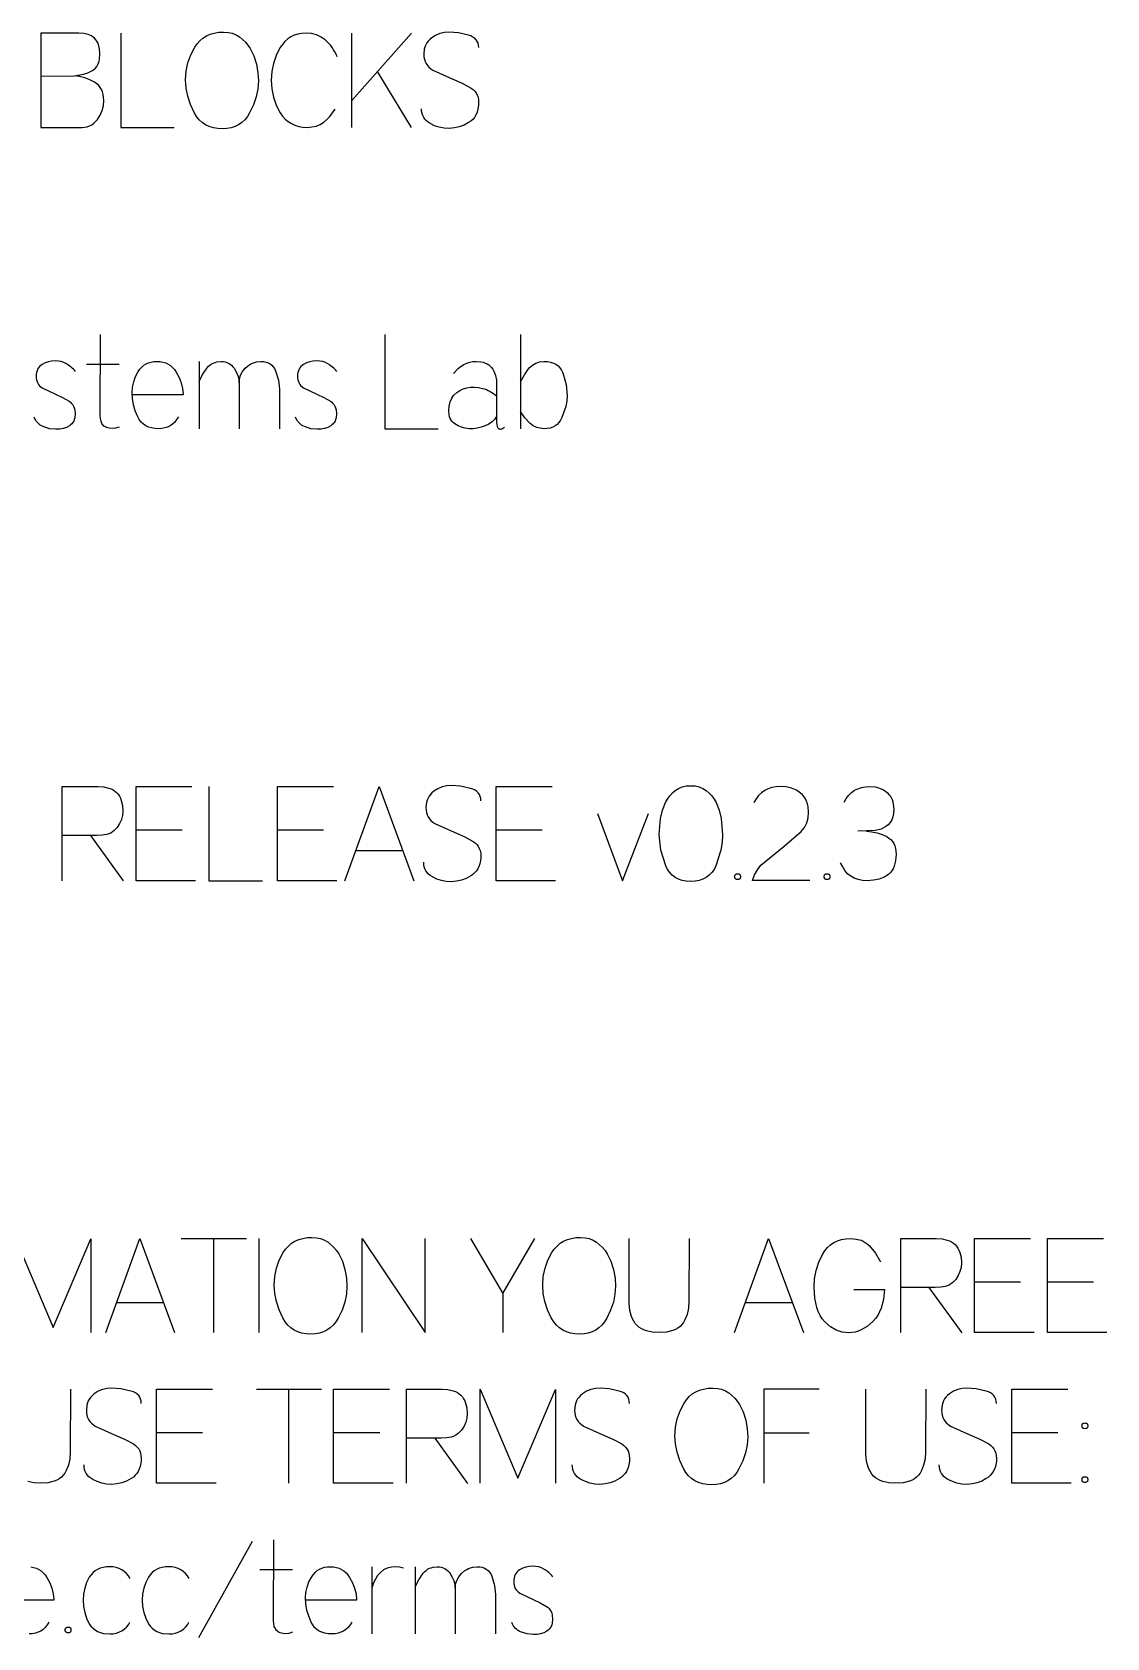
# Model space of a CAD drawing. Extents: x -1220 to 1220, y -1930 to 4067.
# Drawn here: x 213 to 1058, y 2805 to 4067 of the extents above; entities that cross this region are included whole.
import ezdxf

# ---------------------------------------------------------------- set-up
doc = ezdxf.new("R2010")
doc.units = 0
doc.layers.add('TC', color=220, linetype='CONTINUOUS')

msp = doc.modelspace()

# ---------------------------------------------------------------- linework, layer by layer
at = {"layer": 'TC'}
for p, q in [((464.8, 4013.5, 0), (511.5, 4066.3, 0)), ((464.8, 3992.3, 0), (464.8, 4066.3, 0)), ((511.5, 3992.3, 0), (484.9, 4036.3, 0)), ((597.4, 3829.5, 0), (597.4, 3755.5, 0)), ((281.8, 3806, 0), (256.1, 3806, 0)), ((344.7, 3808.4, 0), (344.7, 3755.5, 0)), ((259.3, 3435.9, 0), (285.1, 3400.2, 0)), ((331.3, 3439.9, 0), (295.1, 3439.9, 0)), ((442.4, 3439.9, 0), (406.2, 3439.9, 0)), ((614.4, 3439.9, 0), (578.2, 3439.9, 0)), ((467.8, 3423.9, 0), (504.6, 3423.9, 0)), ((330.7, 3119.1, 0), (381.9, 3119.1, 0)), ((356, 3119.1, 0), (356, 3045.1, 0)), ((391.6, 3119.1, 0), (391.6, 3045.1, 0)), ((918.3, 3080.7, 0), (944.1, 3045, 0)), ((990.3, 3084.7, 0), (954.1, 3084.7, 0)), ((1047.6, 3084.7, 0), (1011.4, 3084.7, 0)), ((279.9, 3068.7, 0), (316.7, 3068.7, 0)), ((583.3, 3075.9, 0), (583.3, 3045.1, 0)), ((774, 3068.7, 0), (810.8, 3068.7, 0)), ((389.7, 3000.7, 0), (440.9, 3000.7, 0)), ((415, 3000.7, 0), (415, 2926.7, 0)), ((347.4, 2966.3, 0), (311.3, 2966.3, 0)), ((486.6, 2966.3, 0), (450.4, 2966.3, 0)), ((824.1, 2966.2, 0), (788.4, 2966.2, 0)), ((1019.6, 2966.3, 0), (983.4, 2966.3, 0)), ((529.9, 2962.3, 0), (555.7, 2926.6, 0)), ((386.5, 2881.1, 0), (344.2, 2805.2, 0)), ((418, 2858.8, 0), (392.4, 2858.8, 0)), ((480.6, 2808.3, 0), (480.6, 2861.2, 0)), ((514.6, 2861.2, 0), (514.6, 2808.3, 0))]:
    msp.add_line(p, q, dxfattribs=at)
for points in [[(220.4, 4066.3), (220.4, 3992.3), (244.3, 3992.3), (250.5, 3992.1), (252.7, 3992.1), (254.8, 3992.4), (256.7, 3992.8), (258.6, 3993.5), (260.3, 3994.4), (261.9, 3995.5), (263.3, 3996.9), (264.7, 3998.4), (266.9, 4001.9), (268.5, 4005.5), (269.5, 4009.4), (269.8, 4013.3), (269.4, 4018), (268.8, 4020.1), (268, 4022), (267, 4023.7), (265.8, 4025.2), (264.3, 4026.5), (262.6, 4027.7), (258.9, 4029.7), (255, 4031.2), (250.8, 4032.3), (246.4, 4032.9)], [(220.4, 4032.6), (246.4, 4032.9), (253.8, 4034.1), (257.3, 4035.2), (260.4, 4036.7), (261.9, 4037.7), (263.2, 4038.8), (264.2, 4040.2), (265.1, 4041.8), (265.8, 4043.6), (266.3, 4045.6), (266.7, 4050.3), (266.4, 4054.1), (265.6, 4057.3), (265.1, 4058.8), (264.3, 4060.1), (263.5, 4061.2), (262.5, 4062.3), (261.4, 4063.2), (260.2, 4064.1), (258.9, 4064.7), (257.4, 4065.3), (254, 4066), (250.2, 4066.3), (220.4, 4066.3)], [(283.1, 4066.3), (283.1, 3992.3), (325.2, 3992.3)], [(564.5, 4055), (564.3, 4056.8), (564, 4058.4), (563.3, 4059.9), (562.4, 4061.2), (561.3, 4062.3), (559.9, 4063.3), (558.2, 4064.2), (556.3, 4064.8), (548.6, 4066.6), (541.3, 4067.1), (537.6, 4066.9), (534, 4066), (530.6, 4064.6), (527.5, 4062.6), (526, 4061.4), (524.8, 4060.1), (523.7, 4058.7), (522.9, 4057.2), (522.2, 4055.5), (521.7, 4053.7), (521.3, 4049.8), (521.4, 4047.7), (521.8, 4045.8), (522.3, 4044), (523.1, 4042.4), (524.1, 4040.9), (525.3, 4039.6), (526.7, 4038.4), (528.3, 4037.3), (543.5, 4030.4), (551.4, 4027.1), (558.4, 4023.2), (560, 4022), (561.3, 4020.7), (562.4, 4019.3), (563.2, 4017.7), (563.9, 4015.9), (564.3, 4014), (564.4, 4012), (564.4, 4009.7), (563.6, 4005.4), (562.9, 4003.5), (562, 4001.7), (561, 4000.1), (559.7, 3998.6), (558.2, 3997.2), (556.5, 3996), (552.9, 3994.1), (549.2, 3992.6), (545.3, 3991.8), (541.2, 3991.5), (537.2, 3991.7), (533.4, 3992.4), (529.8, 3993.6), (526.3, 3995.3), (524.7, 3996.3), (523.3, 3997.4), (522.2, 3998.7), (521.2, 4000.1), (520.5, 4001.6), (520, 4003.2), (519.6, 4004.9), (519.5, 4006.8)], [(281.9, 3756.8), (279.1, 3755.9), (276.3, 3755.6), (274.1, 3755.8), (272.2, 3756.3), (271.4, 3756.6), (270.6, 3757.1), (269.9, 3757.6), (269.3, 3758.2), (268.8, 3758.9), (268.3, 3759.7), (267.6, 3761.5), (267.1, 3763.6), (267, 3766.1), (267.1, 3829.5)], [(490.6, 3829.5), (490.6, 3755.5), (532.7, 3755.5)], [(328.4, 3764.8), (327, 3762.6), (325.5, 3760.7), (323.8, 3759.1), (322, 3757.8), (319.9, 3756.8), (317.7, 3756.1), (315.3, 3755.6), (312.8, 3755.5), (309.9, 3755.6), (307.3, 3756.1), (305, 3756.8), (302.8, 3757.8), (300.9, 3759.1), (299.2, 3760.7), (297.7, 3762.6), (296.5, 3764.8), (294.5, 3769.5), (293.1, 3774.2), (292.3, 3779.1), (292, 3783.9), (292.3, 3788.2), (293.3, 3792.4), (294.8, 3796.5), (296.9, 3800.4), (298.2, 3802.3), (299.7, 3803.9), (301.3, 3805.3), (303.1, 3806.4), (305, 3807.2), (307, 3807.9), (309.2, 3808.2), (311.6, 3808.4), (314.1, 3808.2), (316.3, 3807.8), (318.5, 3807.2), (320.4, 3806.2), (322.3, 3805.1), (323.9, 3803.6), (325.4, 3801.9), (326.7, 3799.9), (329, 3795.7), (330.6, 3791.4), (331.7, 3787), (332.2, 3782.6), (332.2, 3782.2), (291.9, 3782.2)], [(344.7, 3792.6), (347.4, 3798.1), (351, 3803.3), (352.1, 3804.5), (353.2, 3805.5), (354.5, 3806.4), (355.8, 3807.1), (357.2, 3807.6), (358.7, 3808), (362, 3808.4), (363.6, 3808.3), (365.1, 3808), (366.5, 3807.6), (367.8, 3807), (369, 3806.3), (370.1, 3805.3), (371.2, 3804.2), (372.2, 3803), (373.8, 3800.2), (375, 3797.4), (375.8, 3794.6), (376.1, 3791.7), (376.1, 3755.5)], [(376.1, 3791.7), (376.4, 3794.7), (377.3, 3797.6), (378.9, 3800.4), (381, 3803.1), (383.7, 3805.4), (385.1, 3806.3), (386.6, 3807), (388.2, 3807.6), (389.8, 3808), (393.3, 3808.4), (395.4, 3808.2), (397.3, 3807.9), (399, 3807.3), (400.5, 3806.5), (401.9, 3805.5), (403, 3804.2), (404, 3802.7), (404.8, 3801), (407.1, 3793.7), (407.8, 3786.6), (407.8, 3755.5)], [(544.6, 3798.8), (548.5, 3803), (550.6, 3804.6), (552.8, 3806), (555, 3807), (557.4, 3807.8), (559.9, 3808.2), (562.5, 3808.4), (566.2, 3808.1), (568, 3807.7), (569.5, 3807.1), (571, 3806.5), (572.3, 3805.6), (573.5, 3804.6), (574.6, 3803.5), (575.5, 3802.2), (576.4, 3800.8), (577.6, 3797.4), (578.4, 3793.5), (578.5, 3773.4), (578.5, 3760.6), (578.6, 3758.8), (578.9, 3757.3), (579.1, 3756.7), (579.4, 3756.2), (579.7, 3755.8), (579.9, 3755.7), (580.1, 3755.6), (580.3, 3755.4), (580.5, 3755.3), (580.7, 3755.3), (580.9, 3755.2), (581.4, 3755.2), (582, 3755.3), (582.6, 3755.5), (583.2, 3755.7), (584.7, 3756.6)], [(597.4, 3792.2), (600.4, 3797.8), (604.2, 3803.2), (606.6, 3805.4), (607.9, 3806.3), (609.3, 3807.1), (610.8, 3807.6), (612.3, 3808), (615.6, 3808.4), (618.4, 3808.2), (620.9, 3807.8), (623.1, 3807.1), (625.1, 3806.1), (626.9, 3804.8), (628.3, 3803.2), (629.6, 3801.4), (630.5, 3799.3), (633.2, 3790.3), (634, 3781.3), (633.8, 3777.1), (633, 3772.9), (629.9, 3764.3), (628.8, 3762.2), (627.5, 3760.4), (626.1, 3758.9), (624.4, 3757.7), (622.6, 3756.7), (620.5, 3756), (618.3, 3755.6), (615.9, 3755.5), (612.8, 3755.8), (610, 3756.5), (607.3, 3757.8), (605, 3759.6), (600.8, 3764), (597.4, 3768.9)], [(237.1, 3400.3), (237.1, 3474.3), (265.1, 3474.3), (269.7, 3474), (273.7, 3473.1), (275.5, 3472.4), (277.1, 3471.6), (278.5, 3470.6), (279.8, 3469.5), (281, 3468.2), (282, 3466.7), (282.8, 3465.2), (283.5, 3463.4), (284.4, 3459.5), (284.7, 3455), (284.5, 3451.5), (283.6, 3448.3), (282.2, 3445.1), (280.3, 3442.2), (277.9, 3439.6), (276.6, 3438.6), (275.2, 3437.7), (273.7, 3437.1), (272.1, 3436.6), (270.4, 3436.3), (268.6, 3436.1), (264.2, 3435.9), (259.3, 3435.9), (237.2, 3435.9)], [(341.8, 3400.3), (295.1, 3400.3), (295.1, 3474.3), (339.1, 3474.3)], [(352.4, 3474.3), (352.4, 3400.3), (394.6, 3400.3)], [(452.9, 3400.3), (406.2, 3400.3), (406.2, 3474.3), (450.2, 3474.3)], [(459.3, 3400.3), (486.1, 3474.3), (513.4, 3400.3)], [(566.2, 3463), (566, 3464.8), (565.6, 3466.4), (565, 3467.9), (564.1, 3469.2), (563, 3470.3), (561.6, 3471.3), (559.9, 3472.2), (558, 3472.8), (550.2, 3474.6), (543, 3475.1), (539.2, 3474.9), (535.7, 3474), (532.3, 3472.6), (529.2, 3470.6), (527.7, 3469.4), (526.5, 3468.1), (525.4, 3466.7), (524.6, 3465.2), (523.9, 3463.5), (523.4, 3461.7), (523, 3457.8), (523.1, 3455.7), (523.5, 3453.8), (524, 3452), (524.8, 3450.4), (525.7, 3448.9), (526.9, 3447.6), (528.4, 3446.4), (530, 3445.3), (545.2, 3438.4), (553.1, 3435.1), (560.1, 3431.2), (561.7, 3430), (563, 3428.7), (564.1, 3427.3), (564.9, 3425.7), (565.6, 3423.9), (566, 3422), (566.1, 3420), (566, 3417.7), (565.3, 3413.4), (564.6, 3411.5), (563.7, 3409.7), (562.6, 3408.1), (561.4, 3406.6), (559.9, 3405.2), (558.2, 3404), (554.6, 3402.1), (550.9, 3400.6), (546.9, 3399.8), (542.9, 3399.5), (538.9, 3399.7), (535.1, 3400.4), (531.5, 3401.6), (528, 3403.3), (526.4, 3404.3), (525, 3405.4), (523.9, 3406.7), (522.9, 3408.1), (522.2, 3409.6), (521.6, 3411.2), (521.3, 3412.9), (521.2, 3414.8)], [(624.9, 3400.3), (578.2, 3400.3), (578.2, 3474.3), (622.2, 3474.3)], [(824.8, 3400.4), (779.7, 3400.5), (781.3, 3404.9), (783.6, 3408.8), (786.3, 3412.4), (804.4, 3427.3), (817.9, 3438.9), (820.4, 3442.1), (822.2, 3445.7), (823.3, 3449.7), (823.7, 3454), (823.3, 3458.7), (822.8, 3460.8), (822.1, 3462.7), (821.2, 3464.6), (820.2, 3466.2), (818.9, 3467.7), (817.4, 3469.1), (814.1, 3471.4), (810.4, 3473), (806.2, 3474), (801.7, 3474.3), (798.2, 3474.1), (794.9, 3473.5), (791.9, 3472.5), (789.2, 3471.2), (786.7, 3469.4), (784.4, 3467.2), (782.5, 3464.7), (780.8, 3461.7)], [(851.7, 3462.1), (853.3, 3465), (855.3, 3467.5), (857.4, 3469.6), (859.8, 3471.3), (862.5, 3472.6), (865.3, 3473.5), (868.5, 3474.1), (871.9, 3474.3), (875.9, 3474), (879.4, 3473.1), (882.6, 3471.7), (885.4, 3469.6), (886.6, 3468.4), (887.7, 3467.1), (888.6, 3465.6), (889.4, 3464), (889.9, 3462.3), (890.3, 3460.5), (890.6, 3456.4), (890.4, 3453.2), (889.9, 3450.4), (889, 3448), (888.4, 3446.9), (887.7, 3446), (886.2, 3444.3), (884.5, 3442.9), (882.7, 3441.8), (880.7, 3440.9), (876.2, 3439.8), (862.4, 3439.2)], [(657.7, 3453.2), (677.4, 3400.3), (697.8, 3453.2)], [(869.2, 3439.2), (873.5, 3438.8), (877.6, 3437.9), (881.5, 3436.6), (885.2, 3434.9), (886.9, 3433.8), (888.4, 3432.6), (889.6, 3431.2), (890.7, 3429.5), (891.5, 3427.7), (892, 3425.7), (892.4, 3423.5), (892.5, 3421.1), (892.1, 3416), (891, 3411.6), (890.1, 3409.7), (889, 3408), (887.8, 3406.5), (886.4, 3405.2), (883, 3403), (879.1, 3401.5), (874.7, 3400.6), (869.7, 3400.3), (866, 3400.5), (862.7, 3401.2), (859.6, 3402.3), (856.9, 3403.8), (854.4, 3405.8), (852.3, 3408.2), (850.5, 3411.1), (848.9, 3414.4)], [(200.5, 3045.1), (200.5, 3119.1), (230.1, 3049.1), (259.7, 3118.8), (259.7, 3045.1)], [(271.3, 3045.1), (298.2, 3119.1), (325.4, 3045.1)], [(472.9, 3045.1), (472.9, 3119.1), (522.4, 3045.1), (522.4, 3119.1)], [(557.9, 3119.1), (583.3, 3075.9), (608.5, 3119.1)], [(729.9, 3119.1), (729.6, 3069.8), (729.2, 3064.3), (728.2, 3059.3), (726.5, 3055.1), (725.4, 3053.2), (724.1, 3051.5), (722.7, 3050), (721, 3048.7), (719.1, 3047.6), (717, 3046.7), (712.1, 3045.5), (706.2, 3045.1), (700.8, 3045.5), (696.2, 3046.5), (694.1, 3047.3), (692.2, 3048.3), (690.4, 3049.5), (688.9, 3050.8), (687.5, 3052.3), (686.3, 3054), (685.3, 3055.9), (684.4, 3057.9), (683.2, 3062.6), (682.8, 3067.9), (682.8, 3119.1)], [(765.4, 3045.1), (792.3, 3119.1), (819.6, 3045.1)], [(859.2, 3079.1), (883.3, 3079), (882.6, 3071.2), (880.8, 3064.4), (879.5, 3061.4), (878, 3058.6), (876.2, 3056.1), (874.1, 3053.8), (869.7, 3050), (865, 3047.2), (862.6, 3046.3), (860.2, 3045.6), (857.7, 3045.2), (855.2, 3045), (852.6, 3045.1), (850.2, 3045.5), (847.7, 3046.2), (845.4, 3047.1), (840.8, 3049.8), (836.5, 3053.7), (834.5, 3056), (832.8, 3058.7), (831.3, 3061.6), (830.1, 3064.8), (828.5, 3072.2), (828, 3080.8), (828.4, 3087.5), (829.6, 3094), (831.7, 3100.4), (834.6, 3106.6), (836.4, 3109.5), (838.5, 3112.1), (840.8, 3114.2), (843.5, 3116), (846.4, 3117.3), (849.6, 3118.3), (853.1, 3118.9), (856.9, 3119.1), (861.1, 3118.7), (864.9, 3117.7), (866.6, 3116.9), (868.3, 3115.9), (869.8, 3114.8), (871.2, 3113.5), (876.3, 3107.5), (880.3, 3100.8)], [(896.1, 3045.1), (896.1, 3119.1), (924.1, 3119.1), (928.7, 3118.8), (932.7, 3117.9), (934.5, 3117.2), (936.1, 3116.4), (937.5, 3115.4), (938.9, 3114.3), (940, 3113), (941, 3111.5), (941.8, 3110), (942.5, 3108.2), (943.5, 3104.3), (943.8, 3099.8), (943.5, 3096.3), (942.7, 3093.1), (941.3, 3089.9), (939.3, 3087), (937, 3084.4), (935.6, 3083.4), (934.2, 3082.5), (932.7, 3081.9), (931.1, 3081.4), (929.4, 3081.1), (927.6, 3080.9), (923.3, 3080.7), (918.3, 3080.7), (896.2, 3080.7)], [(1000.9, 3045.1), (954.1, 3045.1), (954.1, 3119.1), (998.1, 3119.1)], [(1058.1, 3045.1), (1011.4, 3045.1), (1011.4, 3119.1), (1055.4, 3119.1)], [(243.7, 3000.7), (243.4, 2951.4), (243, 2945.9), (242, 2940.9), (240.3, 2936.7), (239.2, 2934.8), (237.9, 2933.1), (236.5, 2931.6), (234.8, 2930.3), (232.9, 2929.2), (230.8, 2928.3), (225.9, 2927.1), (220, 2926.7), (214.7, 2927.1), (210, 2928.1)], [(299.2, 2989.4), (299.1, 2991.2), (298.7, 2992.8), (298.1, 2994.3), (297.2, 2995.6), (296, 2996.7), (294.6, 2997.7), (293, 2998.6), (291.1, 2999.2), (283.3, 3001), (276.1, 3001.5), (272.3, 3001.3), (268.8, 3000.4), (265.4, 2999), (262.2, 2997), (260.8, 2995.8), (259.5, 2994.5), (258.5, 2993.1), (257.6, 2991.6), (257, 2989.9), (256.5, 2988.1), (256.1, 2984.2), (256.2, 2982.1), (256.5, 2980.2), (257.1, 2978.4), (257.8, 2976.8), (258.8, 2975.3), (260, 2974), (261.4, 2972.8), (263.1, 2971.7), (278.3, 2964.8), (286.1, 2961.5), (293.2, 2957.6), (294.8, 2956.4), (296.1, 2955.1), (297.2, 2953.7), (298, 2952.1), (298.6, 2950.3), (299, 2948.4), (299.2, 2946.4), (299.1, 2944.1), (298.4, 2939.8), (297.7, 2937.9), (296.8, 2936.1), (295.7, 2934.5), (294.4, 2933), (293, 2931.6), (291.3, 2930.4), (287.7, 2928.5), (283.9, 2927), (280, 2926.2), (276, 2925.9), (272, 2926.1), (268.2, 2926.8), (264.5, 2928), (261.1, 2929.7), (259.5, 2930.7), (258.1, 2931.8), (256.9, 2933.1), (256, 2934.5), (255.2, 2936), (254.7, 2937.6), (254.4, 2939.3), (254.3, 2941.2)], [(358, 2926.7), (311.3, 2926.7), (311.3, 3000.7), (355.3, 3000.7)], [(497.1, 2926.7), (450.4, 2926.7), (450.4, 3000.7), (494.4, 3000.7)], [(507.7, 2926.7), (507.7, 3000.7), (535.7, 3000.7), (540.3, 3000.4), (544.3, 2999.5), (546.1, 2998.8), (547.7, 2998), (549.2, 2997), (550.5, 2995.9), (551.6, 2994.6), (552.6, 2993.1), (553.5, 2991.6), (554.1, 2989.8), (555.1, 2985.9), (555.4, 2981.4), (555.1, 2977.9), (554.3, 2974.7), (552.9, 2971.5), (550.9, 2968.6), (548.6, 2966), (547.3, 2965), (545.8, 2964.1), (544.3, 2963.5), (542.7, 2963), (541, 2962.7), (539.2, 2962.5), (534.9, 2962.3), (529.9, 2962.3), (507.8, 2962.3)], [(565.7, 2926.7), (565.7, 3000.7), (595.3, 2930.7), (624.9, 3000.4), (624.9, 2926.7)], [(683, 2989.4), (682.8, 2991.2), (682.5, 2992.8), (681.8, 2994.3), (680.9, 2995.6), (679.8, 2996.7), (678.4, 2997.7), (676.7, 2998.6), (674.8, 2999.2), (667.1, 3001), (659.8, 3001.5), (656.1, 3001.3), (652.5, 3000.4), (649.1, 2999), (646, 2997), (644.5, 2995.8), (643.3, 2994.5), (642.2, 2993.1), (641.4, 2991.6), (640.7, 2989.9), (640.2, 2988.1), (639.8, 2984.2), (639.9, 2982.1), (640.3, 2980.2), (640.8, 2978.4), (641.6, 2976.8), (642.6, 2975.3), (643.8, 2974), (645.2, 2972.8), (646.8, 2971.7), (662, 2964.8), (669.9, 2961.5), (676.9, 2957.6), (678.5, 2956.4), (679.8, 2955.1), (680.9, 2953.7), (681.8, 2952.1), (682.4, 2950.3), (682.8, 2948.4), (682.9, 2946.4), (682.9, 2944.1), (682.1, 2939.8), (681.4, 2937.9), (680.5, 2936.1), (679.5, 2934.5), (678.2, 2933), (676.7, 2931.6), (675, 2930.4), (671.4, 2928.5), (667.7, 2927), (663.8, 2926.2), (659.7, 2925.9), (655.7, 2926.1), (651.9, 2926.8), (648.3, 2928), (644.8, 2929.7), (643.2, 2930.7), (641.8, 2931.8), (640.7, 2933.1), (639.7, 2934.5), (639, 2936), (638.5, 2937.6), (638.1, 2939.3), (638, 2941.2)], [(831.9, 3000.7), (788.4, 3000.7), (788.4, 2926.7)], [(915.9, 3000.7), (915.5, 2951.4), (915.2, 2945.9), (914.1, 2940.9), (912.4, 2936.7), (911.3, 2934.8), (910, 2933.1), (908.6, 2931.6), (906.9, 2930.3), (905.1, 2929.2), (902.9, 2928.3), (898, 2927.1), (892.2, 2926.7), (886.8, 2927.1), (882.1, 2928.1), (880, 2928.9), (878.1, 2929.9), (876.4, 2931.1), (874.8, 2932.4), (873.5, 2933.9), (872.3, 2935.6), (871.2, 2937.5), (870.4, 2939.5), (869.2, 2944.2), (868.7, 2949.5), (868.7, 3000.7)], [(971.4, 2989.4), (971.2, 2991.2), (970.8, 2992.8), (970.2, 2994.3), (969.3, 2995.6), (968.2, 2996.7), (966.8, 2997.7), (965.1, 2998.6), (963.2, 2999.2), (955.4, 3001), (948.2, 3001.5), (944.4, 3001.3), (940.9, 3000.4), (937.5, 2999), (934.4, 2997), (932.9, 2995.8), (931.7, 2994.5), (930.6, 2993.1), (929.8, 2991.6), (929.1, 2989.9), (928.6, 2988.1), (928.2, 2984.2), (928.3, 2982.1), (928.7, 2980.2), (929.2, 2978.4), (930, 2976.8), (931, 2975.3), (932.2, 2974), (933.6, 2972.8), (935.2, 2971.7), (950.4, 2964.8), (958.3, 2961.5), (965.3, 2957.6), (966.9, 2956.4), (968.2, 2955.1), (969.3, 2953.7), (970.1, 2952.1), (970.8, 2950.3), (971.2, 2948.4), (971.3, 2946.4), (971.3, 2944.1), (970.5, 2939.8), (969.8, 2937.9), (968.9, 2936.1), (967.8, 2934.5), (966.6, 2933), (965.1, 2931.6), (963.4, 2930.4), (959.8, 2928.5), (956.1, 2927), (952.2, 2926.2), (948.1, 2925.9), (944.1, 2926.1), (940.3, 2926.8), (936.7, 2928), (933.2, 2929.7), (931.6, 2930.7), (930.2, 2931.8), (929.1, 2933.1), (928.1, 2934.5), (927.4, 2936), (926.9, 2937.6), (926.5, 2939.3), (926.4, 2941.2)], [(1030.1, 2926.7), (983.4, 2926.7), (983.4, 3000.7), (1027.4, 3000.7)], [(418.2, 2809.6), (415.3, 2808.7), (412.6, 2808.4), (410.4, 2808.6), (408.5, 2809.1), (407.6, 2809.4), (406.9, 2809.9), (406.2, 2810.4), (405.6, 2811), (405, 2811.7), (404.6, 2812.5), (403.8, 2814.3), (403.4, 2816.4), (403.2, 2818.9), (403.4, 2882.3)], [(212.4, 2861), (214.6, 2860.6), (216.8, 2860), (218.8, 2859), (220.6, 2857.9), (222.2, 2856.4), (223.7, 2854.7), (225, 2852.7), (227.3, 2848.5), (228.9, 2844.2), (230, 2839.8), (230.5, 2835.4), (230.5, 2835), (190.2, 2835)], [(290.5, 2851.9), (289.1, 2854), (287.6, 2855.9), (285.8, 2857.5), (283.9, 2858.8), (281.8, 2859.8), (279.6, 2860.6), (277.1, 2861), (274.5, 2861.2), (271.8, 2861), (269.3, 2860.6), (267, 2860), (264.9, 2859.1), (263, 2857.9), (261.3, 2856.5), (259.8, 2854.8), (258.4, 2852.9), (256.3, 2848.7), (254.8, 2844.3), (253.9, 2839.7), (253.6, 2834.8), (253.9, 2829.9), (254.8, 2825.2), (256.3, 2820.7), (258.4, 2816.4), (259.7, 2814.5), (261.3, 2812.9), (263, 2811.5), (264.9, 2810.3), (267.1, 2809.4), (269.5, 2808.8), (274.8, 2808.3), (277.2, 2808.5), (279.5, 2808.9), (281.7, 2809.7), (283.9, 2810.7), (285.9, 2812.1), (287.7, 2813.7), (289.1, 2815.6), (290.2, 2817.7)], [(336.9, 2851.9), (335.5, 2854), (334, 2855.9), (332.2, 2857.5), (330.3, 2858.8), (328.2, 2859.8), (326, 2860.6), (323.5, 2861), (320.9, 2861.2), (318.2, 2861), (315.7, 2860.6), (313.4, 2860), (311.3, 2859.1), (309.4, 2857.9), (307.7, 2856.5), (306.2, 2854.8), (304.8, 2852.9), (302.7, 2848.7), (301.2, 2844.3), (300.3, 2839.7), (300, 2834.8), (300.3, 2829.9), (301.2, 2825.2), (302.7, 2820.7), (304.8, 2816.4), (306.1, 2814.5), (307.7, 2812.9), (309.4, 2811.5), (311.4, 2810.3), (313.5, 2809.4), (315.9, 2808.8), (321.2, 2808.3), (323.6, 2808.5), (325.9, 2808.9), (328.1, 2809.7), (330.3, 2810.7), (332.3, 2812.1), (334.1, 2813.7), (335.5, 2815.6), (336.6, 2817.7)], [(464.7, 2817.6), (463.3, 2815.4), (461.8, 2813.5), (460.1, 2811.9), (458.2, 2810.6), (456.2, 2809.6), (454, 2808.9), (451.6, 2808.4), (449, 2808.3), (446.2, 2808.4), (443.6, 2808.9), (441.2, 2809.6), (439.1, 2810.6), (437.2, 2811.9), (435.5, 2813.5), (434, 2815.4), (432.7, 2817.6), (430.8, 2822.3), (429.4, 2827), (428.6, 2831.9), (428.3, 2836.7), (428.6, 2841), (429.5, 2845.2), (431, 2849.3), (433.2, 2853.2), (434.5, 2855.1), (435.9, 2856.7), (437.6, 2858.1), (439.3, 2859.2), (441.2, 2860), (443.3, 2860.7), (445.5, 2861), (447.9, 2861.2), (450.3, 2861), (452.6, 2860.6), (454.7, 2860), (456.7, 2859), (458.5, 2857.9), (460.2, 2856.4), (461.7, 2854.7), (463, 2852.7), (465.2, 2848.5), (466.9, 2844.2), (468, 2839.8), (468.5, 2835.4), (468.5, 2835), (428.2, 2835)], [(505.3, 2860), (502.3, 2860.9), (499.4, 2861.2), (495.9, 2860.9), (492.6, 2860), (489.7, 2858.6), (487.2, 2856.6), (485, 2854.2), (483.2, 2851.5), (481.8, 2848.5), (480.6, 2845.2)], [(514.6, 2845.4), (517.3, 2850.9), (520.9, 2856.1), (522, 2857.3), (523.1, 2858.3), (524.3, 2859.2), (525.7, 2859.9), (527.1, 2860.4), (528.6, 2860.8), (531.9, 2861.2), (533.5, 2861.1), (535, 2860.8), (536.4, 2860.4), (537.7, 2859.8), (538.9, 2859.1), (540, 2858.1), (541.1, 2857), (542.1, 2855.8), (543.7, 2853), (544.9, 2850.2), (545.6, 2847.4), (546, 2844.5), (546, 2808.3)], [(546, 2844.5), (546.3, 2847.5), (547.2, 2850.4), (548.8, 2853.2), (550.9, 2855.9), (553.6, 2858.2), (555, 2859.1), (556.5, 2859.8), (558.1, 2860.4), (559.7, 2860.8), (563.2, 2861.2), (565.3, 2861), (567.2, 2860.7), (568.9, 2860.1), (570.4, 2859.3), (571.8, 2858.3), (572.9, 2857), (573.9, 2855.5), (574.7, 2853.8), (576.9, 2846.5), (577.7, 2839.4), (577.7, 2808.3)], [(226.7, 2817.6), (225.4, 2815.4), (223.8, 2813.5), (222.1, 2811.9), (220.3, 2810.6), (218.2, 2809.6), (216, 2808.9), (213.6, 2808.4), (211.1, 2808.3)]]:
    msp.add_lwpolyline(points, dxfattribs=at)
for points in [[(363.8, 4067.1), (367.4, 4066.9), (370.7, 4066.2), (373.7, 4065.1), (376.4, 4063.4), (381.1, 4059.3), (383.1, 4056.9), (384.9, 4054.2), (387.8, 4048.4), (389.7, 4041.9), (390.9, 4035.2), (391.3, 4028.9), (390.9, 4022.6), (389.6, 4016.3), (387.4, 4010), (384.4, 4003.7), (382.6, 4000.8), (380.6, 3998.2), (378.2, 3996.1), (375.7, 3994.3), (372.9, 3992.9), (369.8, 3991.9), (366.5, 3991.3), (363, 3991.1), (359.3, 3991.3), (355.9, 3991.9), (352.7, 3992.9), (349.8, 3994.3), (347.2, 3996.1), (344.8, 3998.3), (342.7, 4000.9), (340.9, 4003.9), (337.9, 4010.3), (335.8, 4016.7), (334.5, 4023.2), (334.1, 4029.6), (334.6, 4036.4), (335.9, 4042.9), (338.1, 4049.2), (341.2, 4055.2), (343.1, 4058), (345.3, 4060.4), (347.7, 4062.5), (350.4, 4064.2), (353.4, 4065.5), (356.6, 4066.4), (360.1, 4067)], [(731.1, 3474.9), (734.6, 3474.7), (737.8, 3474), (740.7, 3472.8), (743.3, 3471.1), (745.6, 3469.1), (747.7, 3466.9), (749.5, 3464.4), (751, 3461.6), (753.5, 3455.6), (755, 3449.1), (756.1, 3436.3), (755.8, 3430.3), (754.8, 3424.2), (750.8, 3411.9), (749.4, 3409.1), (747.7, 3406.6), (745.6, 3404.5), (743.3, 3402.7), (740.7, 3401.4), (737.8, 3400.4), (734.6, 3399.9), (731.1, 3399.7), (727.6, 3399.9), (724.4, 3400.4), (721.5, 3401.4), (718.9, 3402.8), (716.6, 3404.5), (714.6, 3406.6), (712.8, 3409.1), (711.4, 3412), (707.5, 3424.3), (706.2, 3436.5), (707.3, 3449.2), (708.9, 3455.7), (711.3, 3461.7), (712.8, 3464.4), (714.6, 3466.9), (716.7, 3469.2), (718.9, 3471.1), (721.5, 3472.8), (724.4, 3474), (727.6, 3474.7)], [(768, 3405.7), (768.5, 3405.7), (768.9, 3405.6), (769.1, 3405.5), (769.3, 3405.4), (769.5, 3405.3), (769.6, 3405.1), (769.8, 3405), (769.9, 3404.8), (770, 3404.6), (770, 3404.4), (770.1, 3404), (770.2, 3403.5), (770.1, 3402.9), (770, 3402.5), (770, 3402.2), (769.9, 3402.1), (769.8, 3401.9), (769.6, 3401.7), (769.5, 3401.6), (769.3, 3401.5), (769.1, 3401.4), (768.9, 3401.3), (768.5, 3401.2), (768, 3401.1), (767.4, 3401.2), (766.9, 3401.3), (766.7, 3401.4), (766.5, 3401.5), (766.4, 3401.6), (766.2, 3401.7), (766.1, 3401.9), (766, 3402.1), (765.9, 3402.2), (765.8, 3402.5), (765.7, 3402.9), (765.6, 3403.5), (765.7, 3404), (765.8, 3404.4), (765.9, 3404.6), (766, 3404.8), (766.1, 3405), (766.2, 3405.1), (766.4, 3405.3), (766.5, 3405.4), (766.7, 3405.5), (766.9, 3405.6), (767.4, 3405.7)], [(838.3, 3405.7), (838.8, 3405.7), (839.2, 3405.6), (839.4, 3405.5), (839.6, 3405.4), (839.8, 3405.3), (839.9, 3405.1), (840.1, 3405), (840.2, 3404.8), (840.3, 3404.6), (840.3, 3404.4), (840.4, 3404), (840.5, 3403.5), (840.4, 3402.9), (840.3, 3402.5), (840.3, 3402.2), (840.2, 3402.1), (840.1, 3401.9), (839.9, 3401.7), (839.8, 3401.6), (839.6, 3401.5), (839.4, 3401.4), (839.2, 3401.3), (838.8, 3401.2), (838.3, 3401.1), (837.7, 3401.2), (837.2, 3401.3), (837, 3401.4), (836.8, 3401.5), (836.7, 3401.6), (836.5, 3401.7), (836.4, 3401.9), (836.3, 3402.1), (836.2, 3402.2), (836.1, 3402.5), (836, 3402.9), (835.9, 3403.5), (836, 3404), (836.1, 3404.4), (836.2, 3404.6), (836.3, 3404.8), (836.4, 3405), (836.5, 3405.1), (836.7, 3405.3), (836.8, 3405.4), (837, 3405.5), (837.2, 3405.6), (837.7, 3405.7)], [(433.4, 3119.9), (436.9, 3119.7), (440.2, 3119), (443.2, 3117.9), (446, 3116.2), (450.7, 3112.1), (452.7, 3109.7), (454.4, 3107), (457.3, 3101.2), (459.3, 3094.7), (460.5, 3088), (460.9, 3081.7), (460.4, 3075.4), (459.1, 3069.1), (457, 3062.8), (454, 3056.5), (452.2, 3053.6), (450.1, 3051), (447.8, 3048.9), (445.2, 3047.1), (442.4, 3045.7), (439.4, 3044.7), (436.1, 3044.1), (432.5, 3043.9), (428.9, 3044.1), (425.4, 3044.7), (422.3, 3045.7), (419.4, 3047.1), (416.8, 3048.9), (414.4, 3051.1), (412.3, 3053.7), (410.4, 3056.7), (407.5, 3063.1), (405.4, 3069.5), (404.1, 3076), (403.7, 3082.4), (404.1, 3089.2), (405.4, 3095.7), (407.7, 3102), (410.8, 3108), (412.7, 3110.8), (414.9, 3113.2), (417.3, 3115.3), (420, 3117), (423, 3118.3), (426.2, 3119.2), (429.6, 3119.8)], [(644.5, 3119.9), (648.1, 3119.7), (651.3, 3119), (654.3, 3117.9), (657.1, 3116.2), (661.8, 3112.1), (663.8, 3109.7), (665.5, 3107), (668.4, 3101.2), (670.4, 3094.7), (671.6, 3088), (672, 3081.7), (671.5, 3075.4), (670.3, 3069.1), (668.1, 3062.8), (665.1, 3056.5), (663.3, 3053.6), (661.2, 3051), (658.9, 3048.9), (656.4, 3047.1), (653.5, 3045.7), (650.5, 3044.7), (647.2, 3044.1), (643.6, 3043.9), (640, 3044.1), (636.6, 3044.7), (633.4, 3045.7), (630.5, 3047.1), (627.9, 3048.9), (625.5, 3051.1), (623.4, 3053.7), (621.5, 3056.7), (618.6, 3063.1), (616.5, 3069.5), (615.2, 3076), (614.8, 3082.4), (615.2, 3089.2), (616.6, 3095.7), (618.8, 3102), (621.9, 3108), (623.8, 3110.8), (626, 3113.2), (628.4, 3115.3), (631.1, 3117), (634.1, 3118.3), (637.3, 3119.2), (640.8, 3119.8)], [(748.4, 3001.5), (752, 3001.3), (755.3, 3000.6), (758.3, 2999.5), (761, 2997.8), (765.7, 2993.7), (767.7, 2991.3), (769.4, 2988.6), (772.4, 2982.8), (774.3, 2976.3), (775.5, 2969.6), (775.9, 2963.3), (775.5, 2957), (774.2, 2950.7), (772, 2944.4), (769, 2938.1), (767.2, 2935.2), (765.1, 2932.6), (762.8, 2930.5), (760.3, 2928.7), (757.5, 2927.3), (754.4, 2926.3), (751.1, 2925.7), (747.6, 2925.5), (743.9, 2925.7), (740.5, 2926.3), (737.3, 2927.3), (734.4, 2928.7), (731.8, 2930.5), (729.4, 2932.7), (727.3, 2935.3), (725.5, 2938.3), (722.5, 2944.7), (720.4, 2951.1), (719.1, 2957.6), (718.7, 2964), (719.1, 2970.8), (720.5, 2977.3), (722.7, 2983.6), (725.8, 2989.6), (727.7, 2992.4), (729.9, 2994.8), (732.3, 2996.9), (735, 2998.6), (738, 2999.9), (741.2, 3000.8), (744.7, 3001.4)], [(1040.8, 2974.2), (1041.4, 2974.1), (1041.8, 2974), (1042, 2973.9), (1042.2, 2973.9), (1042.4, 2973.7), (1042.6, 2973.6), (1042.7, 2973.5), (1042.8, 2973.3), (1042.9, 2973.1), (1043, 2972.9), (1043.1, 2972.5), (1043.1, 2971.9), (1043.1, 2971.4), (1043, 2970.9), (1042.9, 2970.7), (1042.8, 2970.5), (1042.7, 2970.4), (1042.6, 2970.2), (1042.4, 2970.1), (1042.2, 2969.9), (1042, 2969.8), (1041.8, 2969.8), (1041.4, 2969.7), (1040.8, 2969.6), (1040.3, 2969.7), (1039.8, 2969.8), (1039.6, 2969.8), (1039.5, 2969.9), (1039.3, 2970.1), (1039.1, 2970.2), (1039, 2970.4), (1038.9, 2970.5), (1038.8, 2970.7), (1038.7, 2970.9), (1038.6, 2971.4), (1038.6, 2971.9), (1038.6, 2972.5), (1038.7, 2972.9), (1038.8, 2973.1), (1038.9, 2973.3), (1039, 2973.5), (1039.1, 2973.6), (1039.3, 2973.7), (1039.5, 2973.9), (1039.6, 2973.9), (1039.8, 2974), (1040.3, 2974.1)], [(1040.8, 2931.9), (1041.4, 2931.8), (1041.8, 2931.7), (1042, 2931.7), (1042.2, 2931.6), (1042.4, 2931.5), (1042.6, 2931.3), (1042.7, 2931.2), (1042.8, 2931), (1042.9, 2930.8), (1043, 2930.6), (1043.1, 2930.2), (1043.1, 2929.7), (1043.1, 2929.1), (1043, 2928.6), (1042.9, 2928.4), (1042.8, 2928.2), (1042.7, 2928.1), (1042.6, 2927.9), (1042.4, 2927.8), (1042.2, 2927.7), (1042, 2927.6), (1041.8, 2927.5), (1041.4, 2927.4), (1040.8, 2927.3), (1040.3, 2927.4), (1039.8, 2927.5), (1039.6, 2927.6), (1039.5, 2927.7), (1039.3, 2927.8), (1039.1, 2927.9), (1039, 2928.1), (1038.9, 2928.2), (1038.8, 2928.4), (1038.7, 2928.6), (1038.6, 2929.1), (1038.6, 2929.7), (1038.6, 2930.2), (1038.7, 2930.6), (1038.8, 2930.8), (1038.9, 2931), (1039, 2931.2), (1039.1, 2931.3), (1039.3, 2931.5), (1039.5, 2931.6), (1039.6, 2931.7), (1039.8, 2931.7), (1040.3, 2931.8)], [(241.8, 2813.7), (242.3, 2813.7), (242.8, 2813.6), (243, 2813.5), (243.2, 2813.4), (243.3, 2813.3), (243.5, 2813.1), (243.6, 2813), (243.7, 2812.8), (243.8, 2812.6), (243.9, 2812.4), (244, 2812), (244, 2811.5), (244, 2810.9), (243.9, 2810.5), (243.8, 2810.2), (243.7, 2810.1), (243.6, 2809.9), (243.5, 2809.7), (243.3, 2809.6), (243.2, 2809.5), (243, 2809.4), (242.8, 2809.3), (242.3, 2809.2), (241.8, 2809.1), (241.3, 2809.2), (240.8, 2809.3), (240.6, 2809.4), (240.4, 2809.5), (240.2, 2809.6), (240.1, 2809.7), (239.9, 2809.9), (239.8, 2810.1), (239.7, 2810.2), (239.6, 2810.5), (239.5, 2810.9), (239.5, 2811.5), (239.5, 2812), (239.6, 2812.4), (239.7, 2812.6), (239.8, 2812.8), (239.9, 2813), (240.1, 2813.1), (240.2, 2813.3), (240.4, 2813.4), (240.6, 2813.5), (240.8, 2813.6), (241.3, 2813.7)]]:
    msp.add_lwpolyline(points, close=True, dxfattribs=at)
for points in [[(453.1, 4047.8, 0.131103), (443.8, 4061), (440.6, 4063.3), (437, 4065), (433.1, 4066), (428.8, 4066.3), (425.5, 4066.1), (422.4, 4065.6), (419.5, 4064.7), (416.9, 4063.4), (414.4, 4061.8), (412.1, 4059.8), (410.1, 4057.4), (408.2, 4054.7), (405.2, 4048.8), (403.1, 4042.6), (401.8, 4036.1), (401.3, 4029.3), (401.8, 4022.5), (403.1, 4016), (405.3, 4009.8), (408.3, 4003.8), (410.2, 4001.1), (412.3, 3998.8), (414.6, 3996.8), (417.2, 3995.2), (420, 3993.9), (423, 3993), (426.2, 3992.5), (429.7, 3992.3), (433.3, 3992.6), (436.7, 3993.3), (439.8, 3994.6), (442.6, 3996.3), (445.1, 3998.5), (447.4, 4000.9), (451.5, 4006.7)], [(247.5, 3800.5, 0.07263), (240.4, 3806.5), (238.5, 3807.5), (236.4, 3808.2), (234.1, 3808.6), (231.6, 3808.8), (228.8, 3808.6), (226.2, 3808.1), (223.7, 3807.2), (221.3, 3805.9), (220.2, 3805.2), (219.3, 3804.3), (218.5, 3803.3), (217.8, 3802.2), (217.3, 3801), (217, 3799.7), (216.7, 3798.3), (216.7, 3795.2), (217, 3793.8), (217.3, 3792.5), (217.9, 3791.3), (218.5, 3790.3), (219.3, 3789.3), (220.3, 3788.4), (221.4, 3787.6), (231.9, 3782.6), (237.4, 3780.1), (242.5, 3777.2), (243.6, 3776.3), (244.5, 3775.4), (245.4, 3774.3), (246, 3773.2), (246.5, 3771.9), (246.9, 3770.4), (247.2, 3767.2), (246.9, 3764.1), (246.6, 3762.8), (246.1, 3761.5), (245.4, 3760.4), (244.7, 3759.4), (243.7, 3758.5), (242.7, 3757.7), (240.4, 3756.5), (237.8, 3755.7), (235.1, 3755.1), (232.2, 3755), (227.1, 3755.5), (222.1, 3757.1, -0.205712), (215.1, 3764.5)], [(452.9, 3800.5, 0.07263), (445.9, 3806.5), (443.9, 3807.5), (441.8, 3808.2), (439.5, 3808.6), (437, 3808.8), (434.2, 3808.6), (431.6, 3808.1), (429.1, 3807.2), (426.7, 3805.9), (425.6, 3805.2), (424.7, 3804.3), (423.9, 3803.3), (423.2, 3802.2), (422.7, 3801), (422.4, 3799.7), (422.1, 3798.3), (422.1, 3795.2), (422.4, 3793.8), (422.7, 3792.5), (423.3, 3791.3), (423.9, 3790.3), (424.7, 3789.3), (425.7, 3788.4), (426.8, 3787.6), (437.3, 3782.6), (442.8, 3780.1), (447.9, 3777.2), (449, 3776.3), (449.9, 3775.4), (450.8, 3774.3), (451.4, 3773.2), (451.9, 3771.9), (452.3, 3770.4), (452.6, 3767.2), (452.3, 3764.1), (452, 3762.8), (451.5, 3761.5), (450.8, 3760.4), (450.1, 3759.4), (449.1, 3758.5), (448.1, 3757.7), (445.8, 3756.5), (443.2, 3755.7), (440.5, 3755.1), (437.6, 3755), (432.5, 3755.5), (427.5, 3757.1, -0.205712), (420.5, 3764.5)], [(578.5, 3765.1), (576.9, 3762.8), (574.9, 3760.8), (572.4, 3759.1), (569.5, 3757.7), (566.4, 3756.6), (563.3, 3755.9), (560.1, 3755.5), (557, 3755.5), (553.9, 3755.8), (551, 3756.6), (548.3, 3757.7), (545.8, 3759.2), (544.6, 3760.1), (543.6, 3761.1), (542.8, 3762.2), (542.1, 3763.5), (541.6, 3764.8), (541.2, 3766.3), (540.9, 3769.6), (541.1, 3773.3), (541.9, 3776.5), (543.2, 3779.4), (544, 3780.7), (545, 3781.8), (547.2, 3783.9), (549.6, 3785.5), (552.2, 3786.8), (555.1, 3787.6), (558, 3788.1), (561.1, 3788.2), (564.2, 3787.9), (567.4, 3787.2, -0.136433), (578.6, 3780.9)], [(622.8, 2853.3, 0.07263), (615.7, 2859.3), (613.8, 2860.3), (611.7, 2861), (609.4, 2861.4), (606.9, 2861.6), (604.1, 2861.4), (601.5, 2860.9), (599, 2860), (596.6, 2858.7), (595.5, 2858), (594.6, 2857.1), (593.8, 2856.1), (593.1, 2855), (592.6, 2853.8), (592.2, 2852.5), (592, 2851.1), (592, 2848), (592.2, 2846.6), (592.6, 2845.3), (593.1, 2844.1), (593.8, 2843.1), (594.6, 2842.1), (595.6, 2841.2), (596.7, 2840.4), (607.2, 2835.4), (612.7, 2832.9), (617.7, 2830), (618.9, 2829.1), (619.8, 2828.2), (620.6, 2827.1), (621.3, 2826), (621.8, 2824.7), (622.2, 2823.2), (622.5, 2820), (622.2, 2816.9), (621.9, 2815.6), (621.4, 2814.3), (620.7, 2813.2), (619.9, 2812.2), (619, 2811.3), (618, 2810.5), (615.6, 2809.3), (613.1, 2808.5), (610.4, 2807.9), (607.5, 2807.8), (602.4, 2808.3), (597.3, 2809.9, -0.205712), (590.4, 2817.3)]]:
    msp.add_lwpolyline(points, format="xyb", dxfattribs=at)

doc.saveas('drawing.dxf')
